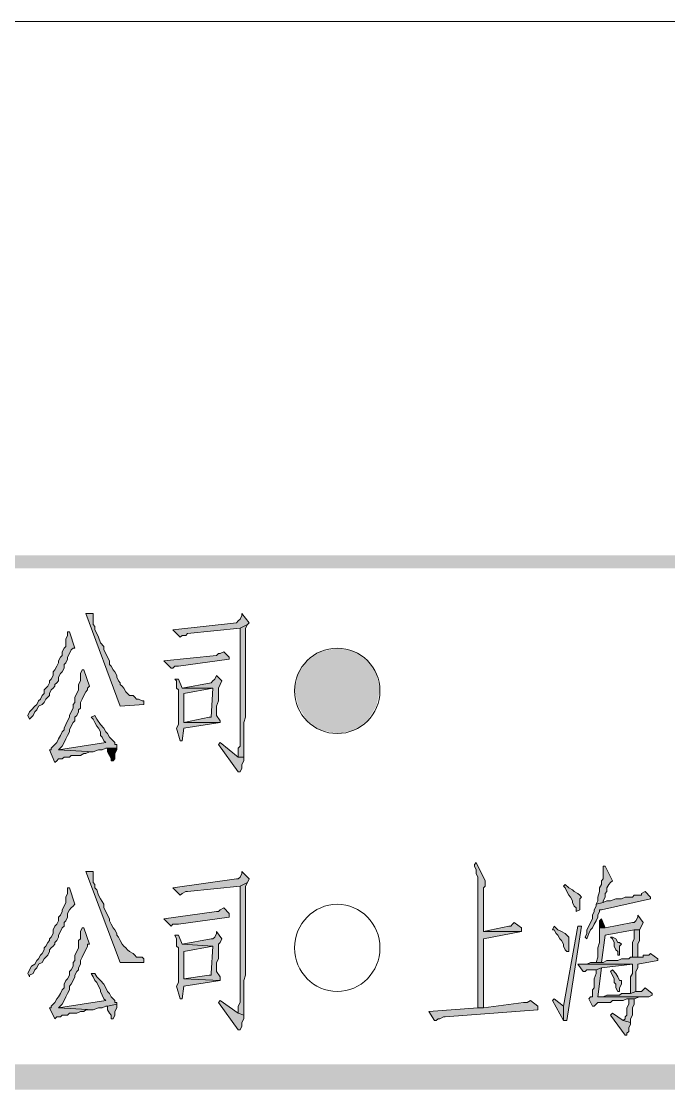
# Model space of a CAD drawing. Header units: millimetres. Extents: x 24 to 410, y 10 to 282.
# Drawn here: x 62.55 to 77.64, y 9.65 to 34.54 of the extents above; entities that cross this region are included whole.
import ezdxf

# ---------------------------------------------------------------- set-up
doc = ezdxf.new("R2010")
doc.units = ezdxf.units.MM

msp = doc.modelspace()

# ---------------------------------------------------------------- hatches: boundary and pattern name
h = msp.add_hatch(color=256)
h.dxf.hatch_style = 2
h.paths.add_polyline_path([(30.098965, 22.098), (30.098965, 21.801667), (410.082965, 22.098)])
h = msp.add_hatch(color=256)
h.dxf.hatch_style = 2
h.paths.add_polyline_path([(30.098965, 21.801667), (410.082965, 22.098), (410.082965, 21.801667)])
h = msp.add_hatch(color=256)
h.dxf.hatch_style = 2
h.paths.add_polyline_path([(64.219667, 20.743333), (64.050333, 20.743333), (64.854667, 18.584333), (65.405, 18.626667), (65.405, 18.711333), (65.362667, 18.711333), (65.278, 18.753667), (65.235667, 18.753667), (65.193333, 18.796), (65.151, 18.838333), (65.066333, 18.838333), (65.024, 18.880667), (64.981667, 18.923), (64.939333, 19.007667), (64.897, 19.05), (64.854667, 19.092333), (64.854667, 19.134667), (64.812333, 19.177), (64.77, 19.261667), (64.77, 19.304), (64.727667, 19.388667), (64.685333, 19.431), (64.643, 19.515667), (64.600667, 19.558), (64.600667, 19.642667), (64.558333, 19.727333), (64.516, 19.812), (64.473667, 19.896667), (64.473667, 19.981333), (64.389, 20.066), (64.346667, 20.193), (64.304333, 20.277667), (64.262, 20.362333), (64.262, 20.447), (64.219667, 20.489333)])
h = msp.add_hatch(color=256)
h.dxf.hatch_style = 2
h.paths.add_polyline_path([(67.691, 20.743333), (67.691, 20.701), (67.648667, 20.616333), (67.606333, 20.574), (67.564, 20.531667), (66.082333, 20.362333), (66.251667, 20.193), (66.294, 20.235333), (66.378667, 20.235333), (66.421, 20.277667), (67.648667, 20.404667), (67.818, 20.489333), (67.860333, 20.531667)])
h = msp.add_hatch(color=256)
h.dxf.hatch_style = 2
h.paths.add_polyline_path([(67.818, 20.489333), (67.648667, 20.404667), (67.648667, 17.907), (67.648667, 17.864667), (67.648667, 17.653), (67.606333, 17.610667), (67.606333, 17.399), (67.733333, 17.399), (67.733333, 18.203333), (67.775667, 18.330333), (67.775667, 20.404667)])
h = msp.add_hatch(color=256)
h.dxf.hatch_style = 2
h.paths.add_polyline_path([(63.669333, 20.32), (63.627, 20.32), (63.627, 20.235333), (63.584667, 20.150667), (63.584667, 19.981333), (63.542333, 19.939), (63.5, 19.854333), (63.5, 19.769667), (63.457667, 19.727333), (63.415333, 19.642667), (63.415333, 19.600333), (63.373, 19.515667), (63.330667, 19.431), (63.288333, 19.388667), (63.288333, 19.304), (63.246, 19.219333), (63.203667, 19.177), (63.203667, 19.134667), (63.161333, 19.05), (63.119, 19.007667), (63.076667, 18.965333), (63.076667, 18.880667), (63.034333, 18.838333), (62.992, 18.753667), (62.949667, 18.711333), (62.907333, 18.626667), (62.865, 18.584333), (62.780333, 18.499667), (62.738, 18.457333), (62.695667, 18.372667), (62.738, 18.288), (62.822667, 18.372667), (62.865, 18.457333), (62.907333, 18.499667), (62.949667, 18.584333), (63.034333, 18.626667), (63.076667, 18.669), (63.119, 18.753667), (63.161333, 18.796), (63.203667, 18.838333), (63.203667, 18.880667), (63.246, 18.965333), (63.288333, 19.007667), (63.330667, 19.05), (63.330667, 19.092333), (63.373, 19.134667), (63.415333, 19.177), (63.415333, 19.261667), (63.457667, 19.346333), (63.5, 19.388667), (63.542333, 19.473333), (63.542333, 19.558), (63.584667, 19.600333), (63.627, 19.685), (63.627, 19.727333), (63.669333, 19.812), (63.711667, 19.896667), (63.754, 19.939), (63.796333, 19.939)])
h = msp.add_hatch(color=256)
h.dxf.hatch_style = 2
h.paths.add_polyline_path([(69.934667, 19.939), (69.511333, 19.854333), (70.315667, 19.854333)])
h = msp.add_hatch(color=256)
h.dxf.hatch_style = 2
h.paths.add_polyline_path([(67.267667, 19.854333), (67.183, 19.812), (67.140667, 19.812), (67.098333, 19.769667), (65.870667, 19.642667), (66.04, 19.473333), (66.082333, 19.473333), (66.124667, 19.515667), (66.209333, 19.515667), (67.394667, 19.685), (67.394667, 19.727333)])
h = msp.add_hatch(color=256)
h.dxf.hatch_style = 2
h.paths.add_polyline_path([(69.511333, 19.854333), (69.215, 19.642667), (70.612, 19.642667)])
h = msp.add_hatch(color=256)
h.dxf.hatch_style = 2
h.paths.add_polyline_path([(69.511333, 19.854333), (70.315667, 19.854333), (70.612, 19.642667)])
h = msp.add_hatch(color=256)
h.dxf.hatch_style = 2
h.paths.add_polyline_path([(64.008, 19.431), (63.965667, 19.431), (63.923333, 19.346333), (63.923333, 19.177), (63.881, 19.092333), (63.881, 18.965333), (63.838667, 18.880667), (63.796333, 18.796), (63.796333, 18.669), (63.754, 18.626667), (63.754, 18.542), (63.711667, 18.457333), (63.669333, 18.372667), (63.669333, 18.330333), (63.627, 18.245667), (63.584667, 18.161), (63.542333, 18.076333), (63.542333, 18.034), (63.5, 17.991667), (63.457667, 17.907), (63.415333, 17.822333), (63.373, 17.737667), (63.330667, 17.695333), (63.288333, 17.653), (63.246, 17.610667), (63.246, 17.568333), (63.203667, 17.568333), (63.330667, 17.272), (63.373, 17.314333), (63.415333, 17.356667), (63.5, 17.356667), (63.542333, 17.399), (63.669333, 17.399), (63.711667, 17.441333), (63.923333, 17.441333), (64.008, 17.483667), (64.050333, 17.483667), (64.135, 17.526), (64.219667, 17.526), (63.415333, 17.568333), (63.5, 17.653), (63.542333, 17.737667), (63.584667, 17.822333), (63.627, 17.907), (63.669333, 17.991667), (63.669333, 18.034), (63.711667, 18.118667), (63.754, 18.203333), (63.796333, 18.245667), (63.796333, 18.330333), (63.838667, 18.372667), (63.881, 18.457333), (63.881, 18.499667), (63.923333, 18.542), (63.923333, 18.669), (63.965667, 18.753667), (64.008, 18.838333), (64.050333, 18.923), (64.092667, 18.965333), (64.092667, 19.007667), (64.135, 19.05)])
h = msp.add_hatch(color=256)
h.dxf.hatch_style = 2
h.paths.add_polyline_path([(69.215, 19.642667), (69.003333, 19.346333), (70.823667, 19.346333)])
h = msp.add_hatch(color=256)
h.dxf.hatch_style = 2
h.paths.add_polyline_path([(69.215, 19.642667), (70.612, 19.642667), (70.823667, 19.346333)])
h = msp.add_hatch(color=256)
h.dxf.hatch_style = 2
h.paths.add_polyline_path([(66.209333, 19.219333), (66.124667, 19.219333), (66.167, 19.177), (66.167, 19.007667), (66.209333, 18.965333), (66.209333, 18.161), (66.167, 18.076333), (66.251667, 17.78), (66.294, 17.78), (66.336333, 18.076333), (67.183, 18.203333), (66.336333, 18.203333), (66.336333, 18.245667), (66.336333, 18.880667), (67.013667, 19.007667), (66.294, 19.007667)])
h = msp.add_hatch(color=256)
h.dxf.hatch_style = 2
h.paths.add_polyline_path([(67.098333, 19.304), (67.056, 19.219333), (67.013667, 19.177), (66.971333, 19.134667), (66.294, 19.007667), (67.013667, 19.007667), (66.971333, 18.330333), (66.929, 18.330333), (66.336333, 18.203333), (67.183, 18.203333), (67.183, 18.245667), (67.098333, 18.372667), (67.098333, 18.584333), (67.140667, 18.711333), (67.140667, 19.007667), (67.183, 19.092333), (67.225333, 19.177)])
h = msp.add_hatch(color=256)
h.dxf.hatch_style = 2
h.paths.add_polyline_path([(69.003333, 19.346333), (68.918667, 18.965333), (70.908333, 18.965333)])
h = msp.add_hatch(color=256)
h.dxf.hatch_style = 2
h.paths.add_polyline_path([(69.003333, 19.346333), (70.823667, 19.346333), (70.908333, 18.965333)])
h = msp.add_hatch(color=256)
h.dxf.hatch_style = 2
h.paths.add_polyline_path([(68.918667, 18.965333), (69.003333, 18.584333), (70.823667, 18.584333)])
h = msp.add_hatch(color=256)
h.dxf.hatch_style = 2
h.paths.add_polyline_path([(68.918667, 18.965333), (70.908333, 18.965333), (70.823667, 18.584333)])
h = msp.add_hatch(color=256)
h.dxf.hatch_style = 2
h.paths.add_polyline_path([(69.003333, 18.584333), (69.215, 18.245667), (70.612, 18.245667)])
h = msp.add_hatch(color=256)
h.dxf.hatch_style = 2
h.paths.add_polyline_path([(69.003333, 18.584333), (70.823667, 18.584333), (70.612, 18.245667)])
h = msp.add_hatch(color=256)
h.dxf.hatch_style = 2
h.paths.add_polyline_path([(64.262, 18.372667), (64.177333, 18.330333), (64.219667, 18.288), (64.262, 18.203333), (64.304333, 18.118667), (64.346667, 18.076333), (64.389, 17.991667), (64.389, 17.907), (64.431333, 17.864667), (64.473667, 17.78), (64.516, 17.737667), (63.415333, 17.568333), (64.219667, 17.526), (64.346667, 17.568333), (64.431333, 17.568333), (64.516, 17.610667), (64.77, 17.610667), (64.77, 17.653), (64.77, 17.695333), (64.727667, 17.695333), (64.727667, 17.737667), (64.685333, 17.78), (64.643, 17.822333), (64.600667, 17.864667), (64.558333, 17.949333), (64.516, 17.991667), (64.473667, 18.076333), (64.389, 18.161), (64.304333, 18.288)])
h = msp.add_hatch(color=256)
h.dxf.hatch_style = 2
h.paths.add_polyline_path([(69.215, 18.245667), (69.511333, 18.034), (70.315667, 18.034)])
h = msp.add_hatch(color=256)
h.dxf.hatch_style = 2
h.paths.add_polyline_path([(69.215, 18.245667), (70.612, 18.245667), (70.315667, 18.034)])
h = msp.add_hatch(color=256)
h.dxf.hatch_style = 2
h.paths.add_polyline_path([(69.511333, 18.034), (70.315667, 18.034), (69.934667, 17.949333)])
h = msp.add_hatch(color=256)
h.dxf.hatch_style = 2
h.paths.add_polyline_path([(67.183, 17.737667), (67.140667, 17.695333), (67.606333, 17.060333), (67.648667, 17.060333), (67.691, 17.145), (67.691, 17.229667), (67.733333, 17.314333), (67.733333, 17.399), (67.606333, 17.399)])
h = msp.add_hatch(color=256)
h.dxf.hatch_style = 2
h.paths.add_polyline_path([(64.77, 17.610667), (64.558333, 17.610667), (64.558333, 17.568333), (64.558333, 17.526), (64.600667, 17.441333), (64.643, 17.356667), (64.643, 17.314333), (64.685333, 17.314333), (64.727667, 17.356667), (64.727667, 17.483667), (64.77, 17.568333)])
h = msp.add_hatch(color=256)
h.dxf.hatch_style = 2
h.paths.add_polyline_path([(73.152, 14.943667), (73.109667, 14.901333), (73.109667, 14.859), (73.152, 14.774333), (73.152, 14.689667), (73.194333, 14.605), (73.194333, 11.557), (73.321333, 11.557), (73.321333, 13.165667), (74.210333, 13.335), (73.321333, 13.335), (73.321333, 13.419667), (73.321333, 14.351), (73.363667, 14.393333), (73.363667, 14.520333)])
h = msp.add_hatch(color=256)
h.dxf.hatch_style = 2
h.paths.add_polyline_path([(64.219667, 14.732), (64.050333, 14.732), (64.854667, 12.615333), (65.405, 12.615333), (65.405, 12.7), (65.362667, 12.742333), (65.235667, 12.742333), (65.193333, 12.784667), (65.151, 12.827), (65.066333, 12.869333), (65.024, 12.911667), (64.981667, 12.954), (64.939333, 12.996333), (64.897, 13.038667), (64.854667, 13.123333), (64.812333, 13.208), (64.77, 13.250333), (64.77, 13.292667), (64.727667, 13.377333), (64.685333, 13.419667), (64.643, 13.504333), (64.600667, 13.589), (64.600667, 13.631333), (64.558333, 13.716), (64.516, 13.800667), (64.473667, 13.885333), (64.473667, 13.97), (64.389, 14.097), (64.346667, 14.181667), (64.304333, 14.308667), (64.262, 14.351), (64.262, 14.435667), (64.219667, 14.478)])
h = msp.add_hatch(color=256)
h.dxf.hatch_style = 2
h.paths.add_polyline_path([(67.691, 14.732), (67.691, 14.689667), (67.648667, 14.605), (67.606333, 14.562667), (67.564, 14.562667), (66.082333, 14.351), (66.251667, 14.181667), (66.294, 14.224), (66.378667, 14.266333), (66.421, 14.266333), (67.648667, 14.393333), (67.818, 14.478), (67.860333, 14.562667)])
h = msp.add_hatch(color=256)
h.dxf.hatch_style = 2
h.paths.add_polyline_path([(76.115333, 14.859), (76.115333, 14.562667), (76.073, 14.520333), (76.073, 14.435667), (76.030667, 14.351), (76.030667, 14.266333), (75.988333, 14.139333), (75.988333, 14.054667), (75.946, 13.97), (76.115333, 14.012333), (76.115333, 14.054667), (76.157667, 14.139333), (76.157667, 14.224), (76.2, 14.266333), (76.2, 14.351), (76.242333, 14.435667), (76.284667, 14.478), (76.327, 14.520333), (76.157667, 14.859)])
h = msp.add_hatch(color=256)
h.dxf.hatch_style = 2
h.paths.add_polyline_path([(67.818, 14.478), (67.648667, 14.393333), (67.648667, 11.938), (67.648667, 11.895667), (67.648667, 11.684), (67.606333, 11.599333), (67.606333, 11.43), (67.733333, 11.387667), (67.733333, 12.192), (67.775667, 12.319), (67.775667, 14.393333)])
h = msp.add_hatch(color=256)
h.dxf.hatch_style = 2
h.paths.add_polyline_path([(63.669333, 14.351), (63.627, 14.351), (63.627, 14.308667), (63.627, 14.224), (63.584667, 14.139333), (63.584667, 14.012333), (63.542333, 13.927667), (63.5, 13.843), (63.5, 13.800667), (63.457667, 13.716), (63.415333, 13.673667), (63.415333, 13.589), (63.373, 13.504333), (63.330667, 13.462), (63.288333, 13.377333), (63.288333, 13.292667), (63.246, 13.208), (63.203667, 13.165667), (63.203667, 13.123333), (63.161333, 13.081), (63.119, 12.996333), (63.076667, 12.954), (63.076667, 12.911667), (63.034333, 12.827), (62.992, 12.784667), (62.949667, 12.7), (62.907333, 12.657667), (62.865, 12.573), (62.780333, 12.530667), (62.738, 12.446), (62.695667, 12.361333), (62.738, 12.276667), (62.738, 12.319), (62.822667, 12.361333), (62.865, 12.446), (62.907333, 12.488333), (62.949667, 12.573), (63.034333, 12.615333), (63.076667, 12.7), (63.119, 12.742333), (63.161333, 12.784667), (63.203667, 12.869333), (63.203667, 12.911667), (63.246, 12.954), (63.288333, 12.996333), (63.330667, 13.038667), (63.330667, 13.081), (63.373, 13.123333), (63.415333, 13.208), (63.415333, 13.250333), (63.457667, 13.335), (63.5, 13.419667), (63.542333, 13.462), (63.542333, 13.546667), (63.584667, 13.589), (63.627, 13.673667), (63.627, 13.758333), (63.669333, 13.843), (63.711667, 13.885333), (63.754, 13.927667), (63.796333, 13.97)])
h = msp.add_hatch(color=256)
h.dxf.hatch_style = 2
h.paths.add_polyline_path([(75.226333, 14.435667), (75.184, 14.393333), (75.226333, 14.351), (75.268667, 14.266333), (75.311, 14.181667), (75.353333, 14.139333), (75.395667, 14.054667), (75.395667, 14.012333), (75.438, 13.927667), (75.480333, 13.885333), (75.480333, 13.800667), (75.565, 13.843), (75.565, 14.097), (75.607333, 14.139333), (75.565, 14.181667), (75.522667, 14.224), (75.438, 14.266333), (75.395667, 14.308667), (75.311, 14.351)])
h = msp.add_hatch(color=256)
h.dxf.hatch_style = 2
h.paths.add_polyline_path([(77.089, 14.266333), (77.004333, 14.224), (77.004333, 14.181667), (76.962, 14.181667), (76.835, 14.181667), (76.792667, 14.139333), (76.623333, 14.139333), (76.538667, 14.097), (76.411667, 14.097), (76.284667, 14.054667), (76.2, 14.054667), (76.115333, 14.012333), (75.946, 13.97), (75.946, 13.927667), (75.903667, 13.843), (75.903667, 13.800667), (75.861333, 13.716), (75.861333, 13.631333), (75.819, 13.546667), (75.776667, 13.462), (75.734333, 13.377333), (75.734333, 13.292667), (75.692, 13.208), (75.734333, 13.165667), (75.776667, 13.292667), (75.819, 13.377333), (75.861333, 13.419667), (75.903667, 13.504333), (75.946, 13.589), (75.988333, 13.673667), (75.988333, 13.716), (76.030667, 13.800667), (76.030667, 13.843), (76.073, 13.843), (77.216, 14.097), (77.216, 14.139333)])
h = msp.add_hatch(color=256)
h.dxf.hatch_style = 2
h.paths.add_polyline_path([(67.267667, 13.885333), (67.183, 13.843), (67.140667, 13.800667), (67.098333, 13.800667), (65.870667, 13.631333), (66.04, 13.462), (66.082333, 13.504333), (66.209333, 13.504333), (67.394667, 13.673667), (67.394667, 13.758333)])
h = msp.add_hatch(color=256)
h.dxf.hatch_style = 2
h.paths.add_polyline_path([(76.919667, 13.716), (76.919667, 13.673667), (76.877333, 13.589), (76.835, 13.546667), (76.792667, 13.546667), (76.157667, 13.419667), (76.030667, 13.419667), (76.030667, 13.335), (76.030667, 13.081), (75.988333, 12.954), (75.988333, 12.742333), (75.946, 12.615333), (76.073, 12.615333), (76.157667, 13.250333), (76.835, 13.377333), (76.962, 13.377333), (77.004333, 13.462), (77.046667, 13.546667)])
h = msp.add_hatch(color=256)
h.dxf.hatch_style = 2
h.paths.add_polyline_path([(74.041, 13.546667), (73.998667, 13.504333), (73.956333, 13.462), (73.914, 13.462), (73.321333, 13.335), (74.210333, 13.335), (74.210333, 13.419667)])
h = msp.add_hatch(color=256)
h.dxf.hatch_style = 2
h.paths.add_polyline_path([(74.972333, 13.462), (74.93, 13.377333), (74.972333, 13.377333), (75.014667, 13.292667), (75.057, 13.250333), (75.099333, 13.165667), (75.141667, 13.123333), (75.184, 13.038667), (75.184, 12.996333), (75.226333, 12.911667), (75.268667, 12.869333), (75.311, 12.869333), (75.311, 12.996333), (75.311, 13.208), (75.268667, 13.250333), (75.226333, 13.292667), (75.141667, 13.335), (75.057, 13.377333)])
h = msp.add_hatch(color=256)
h.dxf.hatch_style = 2
h.paths.add_polyline_path([(75.522667, 13.462), (75.184, 11.599333), (75.184, 11.260667), (75.268667, 11.260667), (75.607333, 13.462)])
h = msp.add_hatch(color=256)
h.dxf.hatch_style = 2
h.paths.add_polyline_path([(76.073, 13.631333), (76.030667, 13.589), (76.030667, 13.419667), (76.157667, 13.419667)])
h = msp.add_hatch(color=256)
h.dxf.hatch_style = 2
h.paths.add_polyline_path([(64.008, 13.419667), (63.965667, 13.419667), (63.923333, 13.335), (63.923333, 13.165667), (63.881, 13.123333), (63.881, 12.954), (63.838667, 12.869333), (63.796333, 12.784667), (63.796333, 12.657667), (63.754, 12.615333), (63.754, 12.530667), (63.711667, 12.446), (63.669333, 12.403667), (63.669333, 12.319), (63.627, 12.234333), (63.584667, 12.192), (63.542333, 12.107333), (63.542333, 12.022667), (63.5, 11.980333), (63.457667, 11.895667), (63.415333, 11.811), (63.373, 11.768667), (63.330667, 11.684), (63.288333, 11.641667), (63.246, 11.599333), (63.246, 11.557), (63.203667, 11.557), (63.330667, 11.303), (63.373, 11.345333), (63.457667, 11.345333), (63.5, 11.387667), (63.627, 11.387667), (63.669333, 11.43), (63.838667, 11.43), (63.923333, 11.472333), (64.008, 11.472333), (64.050333, 11.514667), (64.219667, 11.514667), (63.415333, 11.557), (63.5, 11.641667), (63.542333, 11.726333), (63.584667, 11.811), (63.627, 11.895667), (63.669333, 11.980333), (63.669333, 12.065), (63.711667, 12.107333), (63.754, 12.192), (63.796333, 12.276667), (63.796333, 12.319), (63.838667, 12.403667), (63.881, 12.446), (63.881, 12.488333), (63.923333, 12.573), (63.923333, 12.657667), (63.965667, 12.742333), (64.008, 12.827), (64.050333, 12.911667), (64.092667, 12.996333), (64.092667, 13.038667), (64.135, 13.038667)])
h = msp.add_hatch(color=256)
h.dxf.hatch_style = 2
h.paths.add_polyline_path([(66.209333, 13.250333), (66.124667, 13.250333), (66.167, 13.165667), (66.167, 12.996333), (66.209333, 12.954), (66.209333, 12.149667), (66.167, 12.065), (66.251667, 11.768667), (66.294, 11.768667), (66.336333, 12.065), (67.183, 12.192), (66.336333, 12.234333), (66.336333, 12.869333), (67.013667, 12.996333), (66.294, 13.038667)])
h = msp.add_hatch(color=256)
h.dxf.hatch_style = 2
h.paths.add_polyline_path([(67.098333, 13.335), (67.098333, 13.292667), (67.056, 13.208), (67.013667, 13.165667), (66.971333, 13.165667), (66.294, 13.038667), (67.013667, 12.996333), (66.971333, 12.361333), (66.971333, 12.319), (66.929, 12.319), (66.336333, 12.234333), (67.183, 12.192), (67.183, 12.276667), (67.098333, 12.403667), (67.098333, 12.615333), (67.140667, 12.7), (67.140667, 13.038667), (67.183, 13.081), (67.225333, 13.165667)])
h = msp.add_hatch(color=256)
h.dxf.hatch_style = 2
h.paths.add_polyline_path([(76.327, 13.208), (76.284667, 13.208), (76.327, 13.165667), (76.369333, 13.081), (76.369333, 12.996333), (76.411667, 12.911667), (76.454, 12.869333), (76.454, 12.784667), (76.496333, 12.784667), (76.496333, 12.996333), (76.538667, 13.038667), (76.496333, 13.081), (76.454, 13.081), (76.411667, 13.165667)])
h = msp.add_hatch(color=256)
h.dxf.hatch_style = 2
h.paths.add_polyline_path([(76.962, 13.377333), (76.835, 13.377333), (76.835, 13.292667), (76.835, 13.165667), (76.792667, 13.081), (76.792667, 12.742333), (76.919667, 12.742333), (76.919667, 13.038667), (76.962, 13.123333)])
h = msp.add_hatch(color=256)
h.dxf.hatch_style = 2
h.paths.add_polyline_path([(77.216, 12.827), (77.173667, 12.784667), (77.046667, 12.784667), (77.046667, 12.742333), (76.750333, 12.742333), (76.708, 12.7), (76.538667, 12.7), (76.454, 12.657667), (76.2, 12.657667), (76.115333, 12.615333), (76.073, 12.615333), (75.946, 12.615333), (75.819, 12.615333), (75.734333, 12.573), (76.792667, 12.573), (76.792667, 12.530667), (76.792667, 12.361333), (76.750333, 12.276667), (76.750333, 11.895667), (76.877333, 11.938), (76.877333, 12.403667), (76.919667, 12.488333), (76.919667, 12.573), (77.385333, 12.657667), (77.385333, 12.7)])
h = msp.add_hatch(color=256)
h.dxf.hatch_style = 2
h.paths.add_polyline_path([(75.734333, 12.573), (75.522667, 12.573), (75.649667, 12.403667), (75.692, 12.403667), (75.734333, 12.446), (75.946, 12.446), (76.073, 12.488333), (76.792667, 12.573)])
h = msp.add_hatch(color=256)
h.dxf.hatch_style = 2
h.paths.add_polyline_path([(76.073, 12.488333), (75.946, 12.446), (75.946, 12.361333), (75.903667, 12.234333), (75.903667, 12.022667), (75.861333, 11.980333), (75.861333, 11.811), (75.819, 11.811), (75.776667, 11.768667), (75.861333, 11.599333), (75.903667, 11.599333), (75.946, 11.641667), (75.988333, 11.684), (76.2, 11.684), (76.284667, 11.684), (76.327, 11.726333), (76.581, 11.726333), (76.665667, 11.768667), (76.835, 11.768667), (76.962, 11.811), (75.988333, 11.811)])
h = msp.add_hatch(color=256)
h.dxf.hatch_style = 2
h.paths.add_polyline_path([(76.327, 12.446), (76.284667, 12.403667), (76.327, 12.319), (76.369333, 12.234333), (76.369333, 12.149667), (76.411667, 12.107333), (76.411667, 12.022667), (76.454, 11.938), (76.496333, 11.938), (76.496333, 12.022667), (76.538667, 12.107333), (76.538667, 12.192), (76.496333, 12.192), (76.454, 12.276667), (76.411667, 12.361333)])
h = msp.add_hatch(color=256)
h.dxf.hatch_style = 2
h.paths.add_polyline_path([(64.262, 12.361333), (64.177333, 12.361333), (64.219667, 12.276667), (64.262, 12.192), (64.304333, 12.149667), (64.346667, 12.065), (64.389, 11.980333), (64.389, 11.938), (64.431333, 11.853333), (64.473667, 11.768667), (64.516, 11.726333), (63.415333, 11.557), (64.219667, 11.514667), (64.346667, 11.557), (64.431333, 11.557), (64.516, 11.599333), (64.558333, 11.599333), (64.77, 11.641667), (64.77, 11.684), (64.727667, 11.684), (64.727667, 11.726333), (64.685333, 11.768667), (64.643, 11.811), (64.600667, 11.895667), (64.558333, 11.938), (64.516, 12.022667), (64.473667, 12.107333), (64.389, 12.192), (64.304333, 12.276667)])
h = msp.add_hatch(color=256)
h.dxf.hatch_style = 2
h.paths.add_polyline_path([(77.089, 12.022667), (77.046667, 11.980333), (77.004333, 11.938), (76.877333, 11.938), (76.750333, 11.895667), (76.538667, 11.895667), (76.496333, 11.853333), (76.2, 11.853333), (76.115333, 11.811), (75.988333, 11.811), (76.962, 11.811), (77.173667, 11.811), (77.258333, 11.853333), (77.258333, 11.895667)])
h = msp.add_hatch(color=256)
h.dxf.hatch_style = 2
h.paths.add_polyline_path([(67.183, 11.726333), (67.140667, 11.684), (67.606333, 11.049), (67.648667, 11.049), (67.691, 11.133667), (67.691, 11.218333), (67.733333, 11.303), (67.733333, 11.387667), (67.606333, 11.43)])
h = msp.add_hatch(color=256)
h.dxf.hatch_style = 2
h.paths.add_polyline_path([(74.422, 11.726333), (74.337333, 11.684), (74.252667, 11.684), (73.321333, 11.557), (73.194333, 11.557), (72.051333, 11.472333), (72.178333, 11.260667), (72.220667, 11.260667), (72.263, 11.303), (72.305333, 11.303), (72.39, 11.345333), (72.432333, 11.345333), (74.591333, 11.514667), (74.591333, 11.599333)])
h = msp.add_hatch(color=256)
h.dxf.hatch_style = 2
h.paths.add_polyline_path([(74.972333, 11.768667), (74.93, 11.726333), (75.184, 11.260667), (75.184, 11.599333)])
h = msp.add_hatch(color=256)
h.dxf.hatch_style = 2
h.paths.add_polyline_path([(76.835, 11.768667), (76.708, 11.768667), (76.708, 11.641667), (76.665667, 11.557), (76.665667, 11.387667), (76.623333, 11.345333), (76.623333, 11.303), (76.581, 11.260667), (76.750333, 11.218333), (76.750333, 11.303), (76.792667, 11.387667), (76.792667, 11.557), (76.835, 11.641667)])
h = msp.add_hatch(color=256)
h.dxf.hatch_style = 2
h.paths.add_polyline_path([(64.77, 11.641667), (64.558333, 11.599333), (64.558333, 11.514667), (64.600667, 11.43), (64.643, 11.387667), (64.643, 11.303), (64.685333, 11.303), (64.727667, 11.387667), (64.727667, 11.472333), (64.77, 11.557)])
h = msp.add_hatch(color=256)
h.dxf.hatch_style = 2
h.paths.add_polyline_path([(76.327, 11.43), (76.284667, 11.387667), (76.623333, 10.922), (76.665667, 10.922), (76.665667, 10.964333), (76.708, 11.006667), (76.708, 11.091333), (76.750333, 11.176), (76.750333, 11.218333), (76.581, 11.260667)])
h = msp.add_hatch(color=256)
h.dxf.hatch_style = 2
h.paths.add_polyline_path([(30.395333, 10.244667), (29.802667, 9.652), (409.786667, 10.244667)])
h = msp.add_hatch(color=256)
h.dxf.hatch_style = 2
h.paths.add_polyline_path([(29.802667, 9.652), (409.786667, 10.244667), (410.379333, 9.652)])

# ---------------------------------------------------------------- linework, layer by layer
at = {"lineweight": 0}
msp.add_lwpolyline([(44.365333, 34.544), (89.746667, 34.544)], dxfattribs=at)
for points in [[(64.219667, 20.743333), (64.050333, 20.743333), (64.854667, 18.584333), (65.405, 18.626667), (65.405, 18.711333), (65.362667, 18.711333), (65.278, 18.753667), (65.235667, 18.753667), (65.193333, 18.796), (65.151, 18.838333), (65.066333, 18.838333), (65.024, 18.880667), (64.981667, 18.923), (64.939333, 19.007667), (64.897, 19.05), (64.854667, 19.092333), (64.854667, 19.134667), (64.812333, 19.177), (64.77, 19.261667), (64.77, 19.304), (64.727667, 19.388667), (64.685333, 19.431), (64.643, 19.515667), (64.600667, 19.558), (64.600667, 19.642667), (64.558333, 19.727333), (64.516, 19.812), (64.473667, 19.896667), (64.473667, 19.981333), (64.389, 20.066), (64.346667, 20.193), (64.304333, 20.277667), (64.262, 20.362333), (64.262, 20.447), (64.219667, 20.489333)], [(67.691, 20.743333), (67.691, 20.701), (67.648667, 20.616333), (67.606333, 20.574), (67.564, 20.531667), (66.082333, 20.362333), (66.251667, 20.193), (66.294, 20.235333), (66.378667, 20.235333), (66.421, 20.277667), (67.648667, 20.404667), (67.818, 20.489333), (67.860333, 20.531667)], [(67.818, 20.489333), (67.648667, 20.404667), (67.648667, 17.907), (67.648667, 17.864667), (67.648667, 17.653), (67.606333, 17.610667), (67.606333, 17.399), (67.733333, 17.399), (67.733333, 18.203333), (67.775667, 18.330333), (67.775667, 20.404667)], [(63.669333, 20.32), (63.627, 20.32), (63.627, 20.235333), (63.584667, 20.150667), (63.584667, 19.981333), (63.542333, 19.939), (63.5, 19.854333), (63.5, 19.769667), (63.457667, 19.727333), (63.415333, 19.642667), (63.415333, 19.600333), (63.373, 19.515667), (63.330667, 19.431), (63.288333, 19.388667), (63.288333, 19.304), (63.246, 19.219333), (63.203667, 19.177), (63.203667, 19.134667), (63.161333, 19.05), (63.119, 19.007667), (63.076667, 18.965333), (63.076667, 18.880667), (63.034333, 18.838333), (62.992, 18.753667), (62.949667, 18.711333), (62.907333, 18.626667), (62.865, 18.584333), (62.780333, 18.499667), (62.738, 18.457333), (62.695667, 18.372667), (62.738, 18.288), (62.822667, 18.372667), (62.865, 18.457333), (62.907333, 18.499667), (62.949667, 18.584333), (63.034333, 18.626667), (63.076667, 18.669), (63.119, 18.753667), (63.161333, 18.796), (63.203667, 18.838333), (63.203667, 18.880667), (63.246, 18.965333), (63.288333, 19.007667), (63.330667, 19.05), (63.330667, 19.092333), (63.373, 19.134667), (63.415333, 19.177), (63.415333, 19.261667), (63.457667, 19.346333), (63.5, 19.388667), (63.542333, 19.473333), (63.542333, 19.558), (63.584667, 19.600333), (63.627, 19.685), (63.627, 19.727333), (63.669333, 19.812), (63.711667, 19.896667), (63.754, 19.939), (63.796333, 19.939)], [(67.267667, 19.854333), (67.183, 19.812), (67.140667, 19.812), (67.098333, 19.769667), (65.870667, 19.642667), (66.04, 19.473333), (66.082333, 19.473333), (66.124667, 19.515667), (66.209333, 19.515667), (67.394667, 19.685), (67.394667, 19.727333)], [(64.008, 19.431), (63.965667, 19.431), (63.923333, 19.346333), (63.923333, 19.177), (63.881, 19.092333), (63.881, 18.965333), (63.838667, 18.880667), (63.796333, 18.796), (63.796333, 18.669), (63.754, 18.626667), (63.754, 18.542), (63.711667, 18.457333), (63.669333, 18.372667), (63.669333, 18.330333), (63.627, 18.245667), (63.584667, 18.161), (63.542333, 18.076333), (63.542333, 18.034), (63.5, 17.991667), (63.457667, 17.907), (63.415333, 17.822333), (63.373, 17.737667), (63.330667, 17.695333), (63.288333, 17.653), (63.246, 17.610667), (63.246, 17.568333), (63.203667, 17.568333), (63.330667, 17.272), (63.373, 17.314333), (63.415333, 17.356667), (63.5, 17.356667), (63.542333, 17.399), (63.669333, 17.399), (63.711667, 17.441333), (63.923333, 17.441333), (64.008, 17.483667), (64.050333, 17.483667), (64.135, 17.526), (64.219667, 17.526), (63.415333, 17.568333), (63.5, 17.653), (63.542333, 17.737667), (63.584667, 17.822333), (63.627, 17.907), (63.669333, 17.991667), (63.669333, 18.034), (63.711667, 18.118667), (63.754, 18.203333), (63.796333, 18.245667), (63.796333, 18.330333), (63.838667, 18.372667), (63.881, 18.457333), (63.881, 18.499667), (63.923333, 18.542), (63.923333, 18.669), (63.965667, 18.753667), (64.008, 18.838333), (64.050333, 18.923), (64.092667, 18.965333), (64.092667, 19.007667), (64.135, 19.05)], [(66.209333, 19.219333), (66.124667, 19.219333), (66.167, 19.177), (66.167, 19.007667), (66.209333, 18.965333), (66.209333, 18.161), (66.167, 18.076333), (66.251667, 17.78), (66.294, 17.78), (66.336333, 18.076333), (67.183, 18.203333), (66.336333, 18.203333), (66.336333, 18.245667), (66.336333, 18.880667), (67.013667, 19.007667), (66.294, 19.007667)], [(67.098333, 19.304), (67.056, 19.219333), (67.013667, 19.177), (66.971333, 19.134667), (66.294, 19.007667), (67.013667, 19.007667), (66.971333, 18.330333), (66.929, 18.330333), (66.336333, 18.203333), (67.183, 18.203333), (67.183, 18.245667), (67.098333, 18.372667), (67.098333, 18.584333), (67.140667, 18.711333), (67.140667, 19.007667), (67.183, 19.092333), (67.225333, 19.177)], [(64.262, 18.372667), (64.177333, 18.330333), (64.219667, 18.288), (64.262, 18.203333), (64.304333, 18.118667), (64.346667, 18.076333), (64.389, 17.991667), (64.389, 17.907), (64.431333, 17.864667), (64.473667, 17.78), (64.516, 17.737667), (63.415333, 17.568333), (64.219667, 17.526), (64.346667, 17.568333), (64.431333, 17.568333), (64.516, 17.610667), (64.77, 17.610667), (64.77, 17.653), (64.77, 17.695333), (64.727667, 17.695333), (64.727667, 17.737667), (64.685333, 17.78), (64.643, 17.822333), (64.600667, 17.864667), (64.558333, 17.949333), (64.516, 17.991667), (64.473667, 18.076333), (64.389, 18.161), (64.304333, 18.288)], [(67.183, 17.737667), (67.140667, 17.695333), (67.606333, 17.060333), (67.648667, 17.060333), (67.691, 17.145), (67.691, 17.229667), (67.733333, 17.314333), (67.733333, 17.399), (67.606333, 17.399)], [(64.77, 17.610667), (64.558333, 17.610667), (64.558333, 17.568333), (64.558333, 17.526), (64.600667, 17.441333), (64.643, 17.356667), (64.643, 17.314333), (64.685333, 17.314333), (64.727667, 17.356667), (64.727667, 17.483667), (64.77, 17.568333)], [(73.152, 14.943667), (73.109667, 14.901333), (73.109667, 14.859), (73.152, 14.774333), (73.152, 14.689667), (73.194333, 14.605), (73.194333, 11.557), (73.321333, 11.557), (73.321333, 13.165667), (74.210333, 13.335), (73.321333, 13.335), (73.321333, 13.419667), (73.321333, 14.351), (73.363667, 14.393333), (73.363667, 14.520333)], [(64.219667, 14.732), (64.050333, 14.732), (64.854667, 12.615333), (65.405, 12.615333), (65.405, 12.7), (65.362667, 12.742333), (65.235667, 12.742333), (65.193333, 12.784667), (65.151, 12.827), (65.066333, 12.869333), (65.024, 12.911667), (64.981667, 12.954), (64.939333, 12.996333), (64.897, 13.038667), (64.854667, 13.123333), (64.812333, 13.208), (64.77, 13.250333), (64.77, 13.292667), (64.727667, 13.377333), (64.685333, 13.419667), (64.643, 13.504333), (64.600667, 13.589), (64.600667, 13.631333), (64.558333, 13.716), (64.516, 13.800667), (64.473667, 13.885333), (64.473667, 13.97), (64.389, 14.097), (64.346667, 14.181667), (64.304333, 14.308667), (64.262, 14.351), (64.262, 14.435667), (64.219667, 14.478)], [(67.691, 14.732), (67.691, 14.689667), (67.648667, 14.605), (67.606333, 14.562667), (67.564, 14.562667), (66.082333, 14.351), (66.251667, 14.181667), (66.294, 14.224), (66.378667, 14.266333), (66.421, 14.266333), (67.648667, 14.393333), (67.818, 14.478), (67.860333, 14.562667)], [(76.115333, 14.859), (76.115333, 14.562667), (76.073, 14.520333), (76.073, 14.435667), (76.030667, 14.351), (76.030667, 14.266333), (75.988333, 14.139333), (75.988333, 14.054667), (75.946, 13.97), (76.115333, 14.012333), (76.115333, 14.054667), (76.157667, 14.139333), (76.157667, 14.224), (76.2, 14.266333), (76.2, 14.351), (76.242333, 14.435667), (76.284667, 14.478), (76.327, 14.520333), (76.157667, 14.859)], [(67.818, 14.478), (67.648667, 14.393333), (67.648667, 11.938), (67.648667, 11.895667), (67.648667, 11.684), (67.606333, 11.599333), (67.606333, 11.43), (67.733333, 11.387667), (67.733333, 12.192), (67.775667, 12.319), (67.775667, 14.393333)], [(63.669333, 14.351), (63.627, 14.351), (63.627, 14.308667), (63.627, 14.224), (63.584667, 14.139333), (63.584667, 14.012333), (63.542333, 13.927667), (63.5, 13.843), (63.5, 13.800667), (63.457667, 13.716), (63.415333, 13.673667), (63.415333, 13.589), (63.373, 13.504333), (63.330667, 13.462), (63.288333, 13.377333), (63.288333, 13.292667), (63.246, 13.208), (63.203667, 13.165667), (63.203667, 13.123333), (63.161333, 13.081), (63.119, 12.996333), (63.076667, 12.954), (63.076667, 12.911667), (63.034333, 12.827), (62.992, 12.784667), (62.949667, 12.7), (62.907333, 12.657667), (62.865, 12.573), (62.780333, 12.530667), (62.738, 12.446), (62.695667, 12.361333), (62.738, 12.276667), (62.738, 12.319), (62.822667, 12.361333), (62.865, 12.446), (62.907333, 12.488333), (62.949667, 12.573), (63.034333, 12.615333), (63.076667, 12.7), (63.119, 12.742333), (63.161333, 12.784667), (63.203667, 12.869333), (63.203667, 12.911667), (63.246, 12.954), (63.288333, 12.996333), (63.330667, 13.038667), (63.330667, 13.081), (63.373, 13.123333), (63.415333, 13.208), (63.415333, 13.250333), (63.457667, 13.335), (63.5, 13.419667), (63.542333, 13.462), (63.542333, 13.546667), (63.584667, 13.589), (63.627, 13.673667), (63.627, 13.758333), (63.669333, 13.843), (63.711667, 13.885333), (63.754, 13.927667), (63.796333, 13.97)], [(75.226333, 14.435667), (75.184, 14.393333), (75.226333, 14.351), (75.268667, 14.266333), (75.311, 14.181667), (75.353333, 14.139333), (75.395667, 14.054667), (75.395667, 14.012333), (75.438, 13.927667), (75.480333, 13.885333), (75.480333, 13.800667), (75.565, 13.843), (75.565, 14.097), (75.607333, 14.139333), (75.565, 14.181667), (75.522667, 14.224), (75.438, 14.266333), (75.395667, 14.308667), (75.311, 14.351)], [(77.089, 14.266333), (77.004333, 14.224), (77.004333, 14.181667), (76.962, 14.181667), (76.835, 14.181667), (76.792667, 14.139333), (76.623333, 14.139333), (76.538667, 14.097), (76.411667, 14.097), (76.284667, 14.054667), (76.2, 14.054667), (76.115333, 14.012333), (75.946, 13.97), (75.946, 13.927667), (75.903667, 13.843), (75.903667, 13.800667), (75.861333, 13.716), (75.861333, 13.631333), (75.819, 13.546667), (75.776667, 13.462), (75.734333, 13.377333), (75.734333, 13.292667), (75.692, 13.208), (75.734333, 13.165667), (75.776667, 13.292667), (75.819, 13.377333), (75.861333, 13.419667), (75.903667, 13.504333), (75.946, 13.589), (75.988333, 13.673667), (75.988333, 13.716), (76.030667, 13.800667), (76.030667, 13.843), (76.073, 13.843), (77.216, 14.097), (77.216, 14.139333)], [(67.267667, 13.885333), (67.183, 13.843), (67.140667, 13.800667), (67.098333, 13.800667), (65.870667, 13.631333), (66.04, 13.462), (66.082333, 13.504333), (66.209333, 13.504333), (67.394667, 13.673667), (67.394667, 13.758333)], [(76.919667, 13.716), (76.919667, 13.673667), (76.877333, 13.589), (76.835, 13.546667), (76.792667, 13.546667), (76.157667, 13.419667), (76.030667, 13.419667), (76.030667, 13.335), (76.030667, 13.081), (75.988333, 12.954), (75.988333, 12.742333), (75.946, 12.615333), (76.073, 12.615333), (76.157667, 13.250333), (76.835, 13.377333), (76.962, 13.377333), (77.004333, 13.462), (77.046667, 13.546667)], [(74.041, 13.546667), (73.998667, 13.504333), (73.956333, 13.462), (73.914, 13.462), (73.321333, 13.335), (74.210333, 13.335), (74.210333, 13.419667)], [(74.972333, 13.462), (74.93, 13.377333), (74.972333, 13.377333), (75.014667, 13.292667), (75.057, 13.250333), (75.099333, 13.165667), (75.141667, 13.123333), (75.184, 13.038667), (75.184, 12.996333), (75.226333, 12.911667), (75.268667, 12.869333), (75.311, 12.869333), (75.311, 12.996333), (75.311, 13.208), (75.268667, 13.250333), (75.226333, 13.292667), (75.141667, 13.335), (75.057, 13.377333)], [(75.522667, 13.462), (75.184, 11.599333), (75.184, 11.260667), (75.268667, 11.260667), (75.607333, 13.462)], [(76.073, 13.631333), (76.030667, 13.589), (76.030667, 13.419667), (76.157667, 13.419667)], [(64.008, 13.419667), (63.965667, 13.419667), (63.923333, 13.335), (63.923333, 13.165667), (63.881, 13.123333), (63.881, 12.954), (63.838667, 12.869333), (63.796333, 12.784667), (63.796333, 12.657667), (63.754, 12.615333), (63.754, 12.530667), (63.711667, 12.446), (63.669333, 12.403667), (63.669333, 12.319), (63.627, 12.234333), (63.584667, 12.192), (63.542333, 12.107333), (63.542333, 12.022667), (63.5, 11.980333), (63.457667, 11.895667), (63.415333, 11.811), (63.373, 11.768667), (63.330667, 11.684), (63.288333, 11.641667), (63.246, 11.599333), (63.246, 11.557), (63.203667, 11.557), (63.330667, 11.303), (63.373, 11.345333), (63.457667, 11.345333), (63.5, 11.387667), (63.627, 11.387667), (63.669333, 11.43), (63.838667, 11.43), (63.923333, 11.472333), (64.008, 11.472333), (64.050333, 11.514667), (64.219667, 11.514667), (63.415333, 11.557), (63.5, 11.641667), (63.542333, 11.726333), (63.584667, 11.811), (63.627, 11.895667), (63.669333, 11.980333), (63.669333, 12.065), (63.711667, 12.107333), (63.754, 12.192), (63.796333, 12.276667), (63.796333, 12.319), (63.838667, 12.403667), (63.881, 12.446), (63.881, 12.488333), (63.923333, 12.573), (63.923333, 12.657667), (63.965667, 12.742333), (64.008, 12.827), (64.050333, 12.911667), (64.092667, 12.996333), (64.092667, 13.038667), (64.135, 13.038667)], [(66.209333, 13.250333), (66.124667, 13.250333), (66.167, 13.165667), (66.167, 12.996333), (66.209333, 12.954), (66.209333, 12.149667), (66.167, 12.065), (66.251667, 11.768667), (66.294, 11.768667), (66.336333, 12.065), (67.183, 12.192), (66.336333, 12.234333), (66.336333, 12.869333), (67.013667, 12.996333), (66.294, 13.038667)], [(67.098333, 13.335), (67.098333, 13.292667), (67.056, 13.208), (67.013667, 13.165667), (66.971333, 13.165667), (66.294, 13.038667), (67.013667, 12.996333), (66.971333, 12.361333), (66.971333, 12.319), (66.929, 12.319), (66.336333, 12.234333), (67.183, 12.192), (67.183, 12.276667), (67.098333, 12.403667), (67.098333, 12.615333), (67.140667, 12.7), (67.140667, 13.038667), (67.183, 13.081), (67.225333, 13.165667)], [(76.327, 13.208), (76.284667, 13.208), (76.327, 13.165667), (76.369333, 13.081), (76.369333, 12.996333), (76.411667, 12.911667), (76.454, 12.869333), (76.454, 12.784667), (76.496333, 12.784667), (76.496333, 12.996333), (76.538667, 13.038667), (76.496333, 13.081), (76.454, 13.081), (76.411667, 13.165667)], [(76.962, 13.377333), (76.835, 13.377333), (76.835, 13.292667), (76.835, 13.165667), (76.792667, 13.081), (76.792667, 12.742333), (76.919667, 12.742333), (76.919667, 13.038667), (76.962, 13.123333)], [(77.216, 12.827), (77.173667, 12.784667), (77.046667, 12.784667), (77.046667, 12.742333), (76.750333, 12.742333), (76.708, 12.7), (76.538667, 12.7), (76.454, 12.657667), (76.2, 12.657667), (76.115333, 12.615333), (76.073, 12.615333), (75.946, 12.615333), (75.819, 12.615333), (75.734333, 12.573), (76.792667, 12.573), (76.792667, 12.530667), (76.792667, 12.361333), (76.750333, 12.276667), (76.750333, 11.895667), (76.877333, 11.938), (76.877333, 12.403667), (76.919667, 12.488333), (76.919667, 12.573), (77.385333, 12.657667), (77.385333, 12.7)], [(75.734333, 12.573), (75.522667, 12.573), (75.649667, 12.403667), (75.692, 12.403667), (75.734333, 12.446), (75.946, 12.446), (76.073, 12.488333), (76.792667, 12.573)], [(76.073, 12.488333), (75.946, 12.446), (75.946, 12.361333), (75.903667, 12.234333), (75.903667, 12.022667), (75.861333, 11.980333), (75.861333, 11.811), (75.819, 11.811), (75.776667, 11.768667), (75.861333, 11.599333), (75.903667, 11.599333), (75.946, 11.641667), (75.988333, 11.684), (76.2, 11.684), (76.284667, 11.684), (76.327, 11.726333), (76.581, 11.726333), (76.665667, 11.768667), (76.835, 11.768667), (76.962, 11.811), (75.988333, 11.811)], [(76.327, 12.446), (76.284667, 12.403667), (76.327, 12.319), (76.369333, 12.234333), (76.369333, 12.149667), (76.411667, 12.107333), (76.411667, 12.022667), (76.454, 11.938), (76.496333, 11.938), (76.496333, 12.022667), (76.538667, 12.107333), (76.538667, 12.192), (76.496333, 12.192), (76.454, 12.276667), (76.411667, 12.361333)], [(64.262, 12.361333), (64.177333, 12.361333), (64.219667, 12.276667), (64.262, 12.192), (64.304333, 12.149667), (64.346667, 12.065), (64.389, 11.980333), (64.389, 11.938), (64.431333, 11.853333), (64.473667, 11.768667), (64.516, 11.726333), (63.415333, 11.557), (64.219667, 11.514667), (64.346667, 11.557), (64.431333, 11.557), (64.516, 11.599333), (64.558333, 11.599333), (64.77, 11.641667), (64.77, 11.684), (64.727667, 11.684), (64.727667, 11.726333), (64.685333, 11.768667), (64.643, 11.811), (64.600667, 11.895667), (64.558333, 11.938), (64.516, 12.022667), (64.473667, 12.107333), (64.389, 12.192), (64.304333, 12.276667)], [(77.089, 12.022667), (77.046667, 11.980333), (77.004333, 11.938), (76.877333, 11.938), (76.750333, 11.895667), (76.538667, 11.895667), (76.496333, 11.853333), (76.2, 11.853333), (76.115333, 11.811), (75.988333, 11.811), (76.962, 11.811), (77.173667, 11.811), (77.258333, 11.853333), (77.258333, 11.895667)], [(67.183, 11.726333), (67.140667, 11.684), (67.606333, 11.049), (67.648667, 11.049), (67.691, 11.133667), (67.691, 11.218333), (67.733333, 11.303), (67.733333, 11.387667), (67.606333, 11.43)], [(74.422, 11.726333), (74.337333, 11.684), (74.252667, 11.684), (73.321333, 11.557), (73.194333, 11.557), (72.051333, 11.472333), (72.178333, 11.260667), (72.220667, 11.260667), (72.263, 11.303), (72.305333, 11.303), (72.39, 11.345333), (72.432333, 11.345333), (74.591333, 11.514667), (74.591333, 11.599333)], [(74.972333, 11.768667), (74.93, 11.726333), (75.184, 11.260667), (75.184, 11.599333)], [(76.835, 11.768667), (76.708, 11.768667), (76.708, 11.641667), (76.665667, 11.557), (76.665667, 11.387667), (76.623333, 11.345333), (76.623333, 11.303), (76.581, 11.260667), (76.750333, 11.218333), (76.750333, 11.303), (76.792667, 11.387667), (76.792667, 11.557), (76.835, 11.641667)], [(64.77, 11.641667), (64.558333, 11.599333), (64.558333, 11.514667), (64.600667, 11.43), (64.643, 11.387667), (64.643, 11.303), (64.685333, 11.303), (64.727667, 11.387667), (64.727667, 11.472333), (64.77, 11.557)], [(76.327, 11.43), (76.284667, 11.387667), (76.623333, 10.922), (76.665667, 10.922), (76.665667, 10.964333), (76.708, 11.006667), (76.708, 11.091333), (76.750333, 11.176), (76.750333, 11.218333), (76.581, 11.260667)]]:
    msp.add_lwpolyline(points, close=True, dxfattribs=at)
msp.add_circle((69.9135, 18.944167), 0.994833, dxfattribs=at)
msp.add_ellipse((69.9135, 12.954), major_axis=(0, 1.016), ratio=0.979167, start_param=0, end_param=6.283185, dxfattribs=at)

doc.saveas('drawing.dxf')
